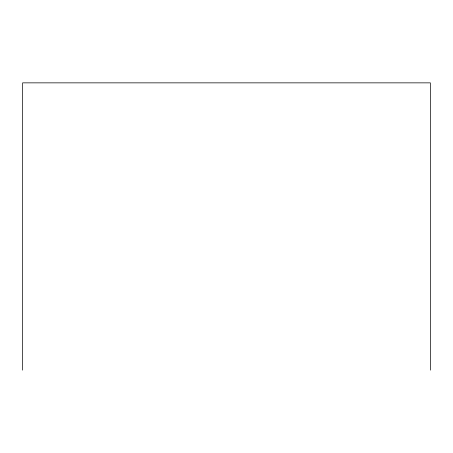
<?xml version="1.0" encoding="UTF-8"?>
<svg xmlns="http://www.w3.org/2000/svg" width="453" height="453" viewBox="0 0 453 453"><rect width="100%" height="100%" fill="white"/><g stroke="black" fill="none" stroke-linecap="round" stroke-linejoin="round"><path stroke-width="0.68" d="M430.35 370.146L430.35 82.854L22.65 82.854L22.65 370.146"/></g></svg>
